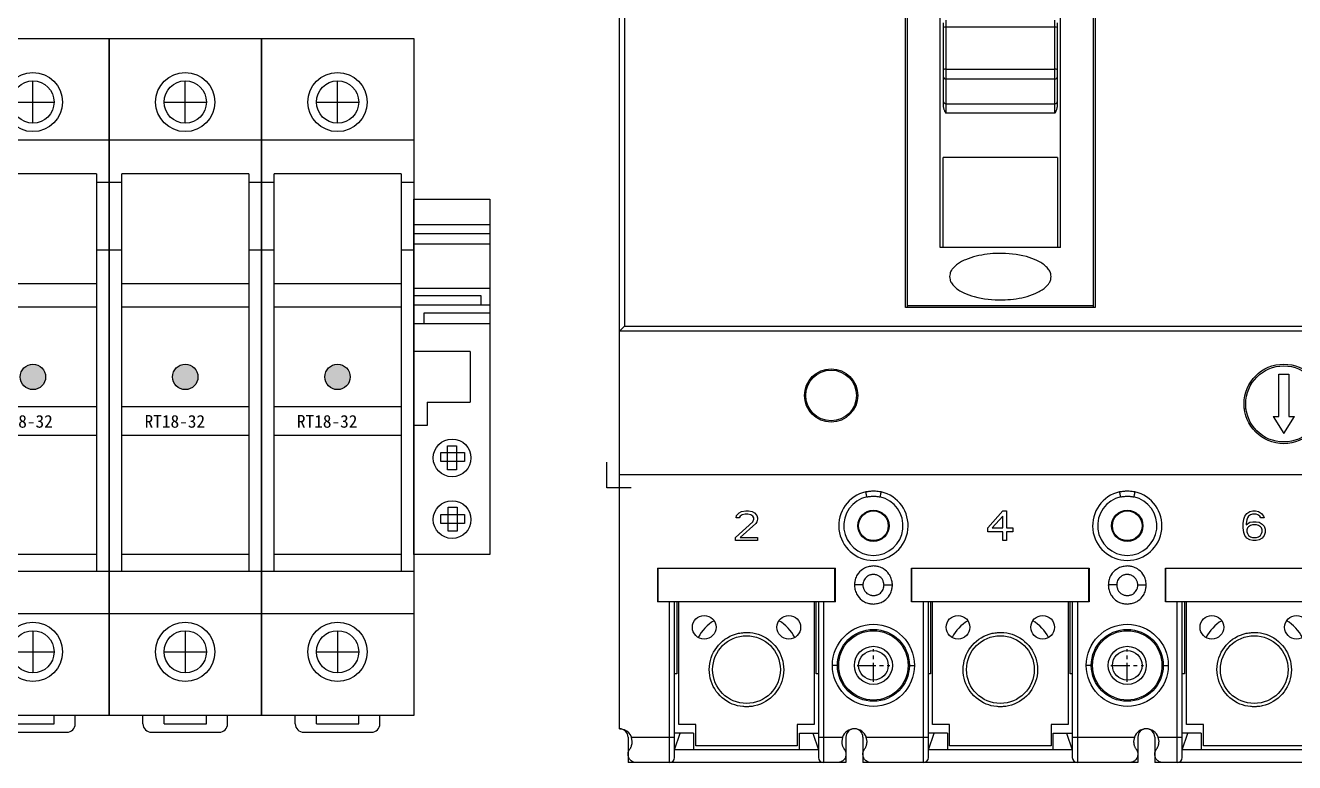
# Model space of a CAD drawing. Extents: x 1471623 to 1472223, y 398457 to 399857.
# Drawn here: x 1471773 to 1471923, y 399537.6 to 399624.7 of the extents above; entities that cross this region are included whole.
import ezdxf

# ---------------------------------------------------------------- set-up
doc = ezdxf.new("R2010")
doc.units = 0
doc.header["$MEASUREMENT"] = 0
doc.linetypes.add('CENTER', pattern=[2, 1.25, -0.25, 0.25, -0.25])
doc.layers.add('LY-JS-YQJ', color=7, linetype='Continuous')
doc.layers.add('LY-SJ-YQJ', color=7, linetype='Continuous')
doc.layers.add('LY-二次控制图', color=7, linetype='Continuous', lineweight=18)

# ---------------------------------------------------------------- blocks, each defined once
blk = doc.blocks.new('RT18保险 正视图')
at = {"layer": 'LY-JS-YQJ'}
blk.add_hatch(color=1, dxfattribs=at).paths.add_polyline_path([(1.5, -40, 1), (-1.5, -40, 1)])
for p, q in [((-9, -80), (-9, 0)), ((-9, 0), (9, 0)), ((9, 0), (9, -80)), ((0, -10.01), (0, -5.01)), ((-2.5, -7.51), (2.5, -7.51)), ((9, -12.01), (-9, -12.01)), ((7.5, -16), (-7.5, -16)), ((-7.5, -63), (-7.5, -16)), ((7.5, -16), (7.5, -63)), ((-7.5, -17), (-9, -17)), ((9, -17), (7.5, -17)), ((-7.5, -25), (-9, -25)), ((9, -25), (7.5, -25)), ((7.5, -29), (-7.5, -29)), ((7.5, -31.75), (-7.5, -31.75)), ((-7.5, -43.5), (7.5, -43.5)), ((-7.5, -46.9), (7.5, -46.9)), ((7.5, -61), (-7.5, -61)), ((9, -63), (-9, -63)), ((9, -67.99), (-9, -67.99)), ((0, -69.99), (0, -74.99)), ((-2.5, -72.49), (2.5, -72.49)), ((9, -80), (-9, -80)), ((-5, -81), (-5, -80)), ((-2.5, -81), (-2.5, -80)), ((-2.5, -81), (2.5, -81)), ((2.5, -81), (2.5, -80)), ((5, -81), (5, -80)), ((-4, -82), (4, -82))]:
    blk.add_line(p, q, dxfattribs=at)
for centre, radius in [((0, -7.51), 3.5), ((0, -7.51), 2.5), ((0, -72.49), 3.5), ((0, -72.49), 2.5)]:
    blk.add_circle(centre, radius, dxfattribs=at)
at = {"layer": 'LY-JS-YQJ', "color": 1}
blk.add_circle((0, -40), 1.5, dxfattribs=at)
at = {"layer": 'LY-JS-YQJ'}
for centre, start, end in [((-4, -81), 180, 270), ((4, -81), 270, 0)]:
    blk.add_arc(centre, 1, start, end, dxfattribs=at)
at = {"layer": 'LY-JS-YQJ', "insert": (-4.8, -44.5), "char_height": 1.5, "width": 12.3, "attachment_point": 1}
blk.add_mtext('RT18-32', dxfattribs=at)
blk = doc.blocks.new('RT18-32X-6A')
at = {"layer": 'LY-JS-YQJ'}
blk.add_blockref('RT18保险 正视图', (9, 80), dxfattribs=at)
blk = doc.blocks.new('端子堵头')
at = {"layer": 'LY-JS-YQJ'}
for p, q in [((0, 39.03), (9, 39.03)), ((0, 37.96), (9, 37.96)), ((0, 36.73), (9, 36.73)), ((0, 35), (0, 24)), ((9, 35), (9, 24)), ((9, 34.58), (9, 33.47)), ((0, 31.48), (9, 31.48)), ((7.97, 30.59), (0, 30.59)), ((7.97, 29.53), (7.97, 30.59)), ((0, 29.53), (9, 29.53)), ((1.25, 27.32), (1.25, 28.56)), ((1.25, 28.56), (9, 28.56)), ((0, 27.32), (9, 27.32)), ((6.66, 24), (0, 24)), ((6.66, 24), (6.66, 18)), ((1.59, 18), (1.59, 15.27)), ((1.59, 18), (6.66, 18)), ((1.59, 15.27), (0, 15.27))]:
    blk.add_line(p, q, dxfattribs=at)
for points in [[(0, 42), (9, 42), (9, 0), (0, 0)], [(3.2, 12.05), (6.01, 12.05), (6.01, 10.99), (3.2, 10.99)], [(5.06, 12.84), (5.06, 10.03), (3.99, 10.03), (3.99, 12.84)], [(3.2, 4.76), (6.01, 4.76), (6.01, 3.69), (3.2, 3.69)], [(5.13, 5.6), (5.13, 2.79), (4.06, 2.79), (4.06, 5.6)]]:
    blk.add_lwpolyline(points, close=True, dxfattribs=at)
for centre in [(4.54, 11.43), (4.54, 4.14)]:
    blk.add_circle(centre, 2.23, dxfattribs=at)
blk = doc.blocks.new('A$C426090bb')
at = {"layer": 'LY-二次控制图', "lineweight": -3}
for name, p in [('RT18-32X-6A', (9, -40)), ('RT18-32X-6A', (27, -40)), ('RT18-32X-6A', (45, -40)), ('RT18-32X-6A', (63, -40)), ('RT18-32X-6A', (81, -40)), ('端子堵头', (0, -21)), ('端子堵头', (99, -21))]:
    blk.add_blockref(name, p, dxfattribs=at)
blk = doc.blocks.new('A$Ca3bbfdd2')
at = {"color": 0, "linetype": 'ByBlock', "lineweight": -2}
for p, q in [((1.5, -116.5), (1.5, 30.5)), ((2.1, -15.1), (2.1, -68.9)), ((35.3, -66.7), (35.3, -17.8)), ((57.7, -17.8), (57.7, -66.7)), ((35.5, -18), (35.5, -66.7)), ((57.5, -66.7), (57.5, -18)), ((39.4, -59.6), (39.4, -26.15)), ((53.6, -59.6), (53.6, -26.15)), ((40.05, -32.75), (40.05, -43.73)), ((52.95, -43.73), (52.95, -32.75)), ((39.75, -33.05), (39.75, -42.92)), ((52.95, -33.57), (40.05, -33.57)), ((53.25, -42.92), (53.25, -33.05)), ((40.05, -38.54), (52.95, -38.54)), ((52.95, -39.7), (40.05, -39.7)), ((40.05, -42.62), (52.95, -42.62)), ((52.95, -43.73), (40.05, -43.73)), ((53.25, -48.98), (39.75, -48.98)), ((39.75, -59.6), (39.75, -48.98)), ((53.25, -48.98), (53.25, -59.6)), ((53.6, -59.6), (39.4, -59.6)), ((57.7, -66.7), (35.3, -66.7)), ((57.5, -66.5), (35.5, -66.5)), ((1.5, -69.5), (2.1, -68.9)), ((2.1, -68.9), (90.9, -68.9)), ((91.5, -69.5), (1.5, -69.5)), ((79.4, -79.6), (79.4, -74.6)), ((79.4, -74.6), (80.6, -74.6)), ((80.6, -74.6), (80.6, -79.6)), ((75.34, -78.68), (75.53, -78.65)), ((78.75, -79.6), (80, -81.6)), ((78.75, -79.6), (79.4, -79.6)), ((80, -81.6), (81.25, -79.6)), ((80.6, -79.6), (81.25, -79.6)), ((91.5, -86.5), (1.5, -86.5)), ((15.26, -91.57), (15.33, -91.28)), ((15.33, -91.28), (15.62, -90.98)), ((15.62, -90.98), (15.92, -90.83)), ((15.77, -91.35), (15.62, -91.57)), ((15.99, -91.2), (15.77, -91.35)), ((15.92, -90.83), (16.43, -90.75)), ((16.35, -91.13), (15.99, -91.2)), ((16.65, -91.13), (16.35, -91.13)), ((16.43, -90.75), (16.72, -90.75)), ((17.01, -91.2), (16.65, -91.13)), ((16.72, -90.75), (17.16, -90.83)), ((17.23, -91.35), (17.01, -91.2)), ((17.16, -90.83), (17.45, -90.98)), ((17.37, -91.57), (17.23, -91.35)), ((17.45, -90.98), (17.74, -91.28)), ((17.74, -91.28), (17.81, -91.57)), ((45.04, -92.76), (46.79, -90.75)), ((46.79, -91.35), (45.55, -92.76)), ((46.79, -90.75), (47.23, -90.75)), ((46.79, -92.76), (46.79, -91.35)), ((47.23, -90.75), (47.23, -92.76)), ((75.26, -91.72), (75.41, -91.35)), ((75.41, -91.35), (75.62, -91.05)), ((75.62, -91.05), (75.99, -90.83)), ((75.84, -91.35), (75.7, -91.57)), ((76.06, -91.2), (75.84, -91.35)), ((75.99, -90.83), (76.35, -90.75)), ((76.28, -91.13), (76.06, -91.2)), ((76.72, -91.13), (76.28, -91.13)), ((76.35, -90.75), (76.65, -90.75)), ((76.65, -90.75), (77.01, -90.83)), ((76.94, -91.2), (76.72, -91.13)), ((77.16, -91.35), (76.94, -91.2)), ((77.01, -90.83), (77.37, -91.05)), ((77.3, -91.57), (77.16, -91.35)), ((77.37, -91.05), (77.59, -91.35)), ((77.59, -91.35), (77.67, -91.57)), ((15.19, -93.88), (17.23, -92.02)), ((15.62, -91.57), (15.26, -91.57)), ((17.59, -92.24), (15.77, -93.88)), ((17.23, -92.02), (17.37, -91.72)), ((17.37, -91.72), (17.37, -91.57)), ((17.74, -92.02), (17.59, -92.24)), ((17.81, -91.72), (17.74, -92.02)), ((17.81, -91.57), (17.81, -91.72)), ((45.04, -93.21), (45.04, -92.76)), ((45.55, -92.76), (46.79, -92.76)), ((47.23, -92.76), (47.96, -92.76)), ((47.96, -92.76), (47.96, -93.21)), ((75.19, -92.24), (75.26, -91.72)), ((75.19, -92.76), (75.19, -92.24)), ((75.26, -93.29), (75.19, -92.76)), ((75.62, -91.8), (75.55, -92.24)), ((75.55, -92.39), (75.99, -92.09)), ((75.55, -92.24), (75.55, -92.39)), ((75.7, -91.57), (75.62, -91.8)), ((75.7, -92.76), (75.62, -92.99)), ((75.62, -92.99), (75.62, -93.21)), ((75.84, -92.62), (75.7, -92.76)), ((76.06, -92.47), (75.84, -92.62)), ((75.99, -92.09), (76.35, -92.02)), ((76.28, -92.39), (76.06, -92.47)), ((76.79, -92.39), (76.28, -92.39)), ((76.35, -92.02), (76.72, -92.02)), ((76.72, -92.02), (77.08, -92.09)), ((77.01, -92.47), (76.79, -92.39)), ((77.23, -92.62), (77.01, -92.47)), ((77.08, -92.09), (77.45, -92.32)), ((77.37, -92.76), (77.23, -92.62)), ((77.67, -91.57), (77.3, -91.57)), ((77.45, -92.99), (77.37, -92.76)), ((77.45, -92.32), (77.67, -92.54)), ((77.45, -93.21), (77.45, -92.99)), ((77.67, -92.54), (77.81, -92.91)), ((77.81, -92.91), (77.81, -93.29)), ((15.19, -94.25), (15.19, -93.88)), ((17.81, -94.25), (15.19, -94.25)), ((15.77, -93.88), (17.81, -93.88)), ((17.81, -93.88), (17.81, -94.25)), ((46.79, -93.21), (45.04, -93.21)), ((46.79, -94.25), (46.79, -93.21)), ((47.23, -94.25), (46.79, -94.25)), ((47.23, -93.21), (47.23, -94.25)), ((47.96, -93.21), (47.23, -93.21)), ((75.41, -93.66), (75.26, -93.29)), ((75.62, -93.96), (75.41, -93.66)), ((75.62, -93.21), (75.7, -93.43)), ((75.99, -94.18), (75.62, -93.96)), ((75.7, -93.43), (75.84, -93.66)), ((75.84, -93.66), (76.06, -93.81)), ((76.35, -94.25), (75.99, -94.18)), ((76.06, -93.81), (76.28, -93.88)), ((76.28, -93.88), (76.79, -93.88)), ((76.72, -94.25), (76.35, -94.25)), ((77.08, -94.18), (76.72, -94.25)), ((76.79, -93.88), (77.01, -93.81)), ((77.01, -93.81), (77.23, -93.66)), ((77.45, -93.96), (77.08, -94.18)), ((77.23, -93.66), (77.37, -93.43)), ((77.37, -93.43), (77.45, -93.21)), ((77.67, -93.66), (77.45, -93.96)), ((77.81, -93.29), (77.67, -93.66)), ((6, -97.5), (6, -101.5)), ((6, -97.5), (27, -97.5)), ((6.05, -101.5), (6.05, -97.5)), ((26.95, -101.5), (26.95, -97.5)), ((27, -101.5), (27, -97.5)), ((36, -101.5), (36, -97.5)), ((36, -97.5), (57, -97.5)), ((36.05, -101.5), (36.05, -97.5)), ((56.95, -101.5), (56.95, -97.5)), ((57, -97.5), (57, -101.5)), ((66, -101.5), (66, -97.5)), ((66, -97.5), (87, -97.5)), ((66.05, -101.5), (66.05, -97.5)), ((6, -99), (6.05, -99)), ((26.95, -99), (27, -99)), ((30.25, -99.5), (29.25, -99.5)), ((32.75, -99.5), (33.75, -99.5)), ((36.05, -99), (36, -99)), ((57, -99), (56.95, -99)), ((60.25, -99.5), (59.25, -99.5)), ((62.75, -99.5), (63.75, -99.5)), ((66, -99), (66.05, -99)), ((27, -101.5), (6, -101.5)), ((7.4, -120.5), (7.4, -101.5)), ((8, -119.9), (8, -101.5)), ((8.25, -101.5), (8.25, -110)), ((8.5, -116), (8.5, -101.5)), ((24.5, -101.5), (24.5, -116)), ((24.75, -110), (24.75, -101.5)), ((25, -101.5), (25, -119.9)), ((25.6, -101.5), (25.6, -120.5)), ((57, -101.5), (36, -101.5)), ((37.4, -120.5), (37.4, -101.5)), ((38, -119.9), (38, -101.5)), ((38.25, -101.5), (38.25, -110)), ((38.5, -116), (38.5, -101.5)), ((54.5, -101.5), (54.5, -116)), ((54.75, -110), (54.75, -101.5)), ((55, -101.5), (55, -119.9)), ((55.6, -101.5), (55.6, -120.5)), ((87, -101.5), (66, -101.5)), ((67.4, -120.5), (67.4, -101.5)), ((68, -119.9), (68, -101.5)), ((68.25, -101.5), (68.25, -110)), ((68.5, -116), (68.5, -101.5)), ((27.25, -109), (26.65, -109)), ((35.75, -109), (36.35, -109)), ((57.25, -109), (56.65, -109)), ((65.75, -109), (66.35, -109)), ((8.25, -110), (8, -110)), ((25, -110), (24.75, -110)), ((38.25, -110), (38, -110)), ((55, -110), (54.75, -110)), ((68.25, -110), (68, -110)), ((10.5, -116), (8.5, -116)), ((10.5, -118.5), (10.5, -116)), ((22.5, -116), (22.5, -118.5)), ((24.5, -116), (22.5, -116)), ((40.5, -116), (38.5, -116)), ((40.5, -118.5), (40.5, -116)), ((52.5, -116), (52.5, -118.5)), ((54.5, -116), (52.5, -116)), ((70.5, -116), (68.5, -116)), ((70.5, -118.5), (70.5, -116)), ((2.5, -117.5), (2.5, -120.5)), ((3, -118), (2.91, -117.5)), ((2.91, -117.5), (8, -117.5)), ((10.25, -117), (8, -117)), ((8, -119), (8.67, -117)), ((10.25, -117), (10.25, -119)), ((22.75, -117), (25, -117)), ((22.75, -119), (22.75, -117)), ((24.33, -117), (25, -119)), ((25, -117.5), (27.84, -117.5)), ((27.84, -117.5), (27.75, -118)), ((28.25, -117.5), (28.25, -120.5)), ((30.25, -117.5), (30.25, -120.5)), ((30.75, -118), (30.66, -117.5)), ((30.66, -117.5), (38, -117.5)), ((40.25, -117), (38, -117)), ((38, -119), (38.67, -117)), ((40.25, -117), (40.25, -119)), ((52.75, -119), (52.75, -117)), ((52.75, -117), (55, -117)), ((54.33, -117), (55, -119)), ((55, -117.5), (62.34, -117.5)), ((62.34, -117.5), (62.25, -118)), ((62.75, -117.5), (62.75, -120.5)), ((64.75, -117.5), (64.75, -120.5)), ((65.25, -118), (65.16, -117.5)), ((65.16, -117.5), (68, -117.5)), ((70.25, -117), (68, -117)), ((68, -119), (68.67, -117)), ((70.25, -117), (70.25, -119)), ((25, -119), (8, -119)), ((22.5, -118.5), (10.5, -118.5)), ((55, -119), (38, -119)), ((52.5, -118.5), (40.5, -118.5)), ((85, -119), (68, -119)), ((82.5, -118.5), (70.5, -118.5)), ((28.25, -120.5), (2.5, -120.5)), ((7.5, -120.5), (7.5, -120.5)), ((7.5, -120.5), (7.5, -120.5)), ((25.5, -120.5), (25.5, -120.5)), ((25.5, -120.5), (25.5, -120.5)), ((62.75, -120.5), (30.25, -120.5)), ((37.5, -120.5), (37.5, -120.5)), ((37.5, -120.5), (37.5, -120.5)), ((55.5, -120.5), (55.5, -120.5)), ((55.5, -120.5), (55.5, -120.5)), ((90.5, -120.5), (64.75, -120.5)), ((67.5, -120.5), (67.5, -120.5)), ((67.5, -120.5), (67.5, -120.5))]:
    blk.add_line(p, q, dxfattribs=at)
at = {"color": 1, "linetype": 'CENTER', "ltscale": 1.778}
for p, q in [((31.5, -110.93), (31.5, -107.08)), ((61.5, -110.93), (61.5, -107.08)), ((29.57, -109), (33.42, -109)), ((59.57, -109), (63.42, -109))]:
    blk.add_line(p, q, dxfattribs=at)
at = {"color": 0, "linetype": 'ByBlock', "lineweight": -2}
for points in [[(39.75, -42.92, 0.004684), (39.77, -43.05, 0.011358), (39.79, -43.16, 0.023271), (39.83, -43.29, 0.026259), (39.88, -43.42, 0.017615), (39.94, -43.54, 0.004561), (39.97, -43.59, 0.005172), (40.02, -43.68, 0.00129), (40.05, -43.73)], [(52.95, -43.73, 0.002582), (53.01, -43.64, 0.013712), (53.09, -43.49, 0.020508), (53.14, -43.37, 0.033053), (53.19, -43.21, 0.014634), (53.22, -43.11, 0.006845), (53.23, -43.03, 0.003198), (53.25, -42.92)], [(52.5, -63.05, 0.025523), (52.45, -62.72, 0.089607), (52.28, -62.31, 0.061233), (51.93, -61.88, 0.048495), (51.41, -61.47, 0.034546), (50.83, -61.15, 0.044097), (49.58, -60.69, 0.069945), (46.28, -60.31, 0.05583), (43.64, -60.64, 0.041461), (42.38, -61.06, 0.028712), (41.78, -61.35, 0.081107), (40.92, -62.05, 0.040581), (40.72, -62.31, 0.089511), (40.55, -62.72, 0.025509), (40.5, -63.05)], [(40.5, -63.05, 0.025523), (40.55, -63.39, 0.089607), (40.72, -63.79, 0.061234), (41.07, -64.22, 0.048494), (41.59, -64.64, 0.034546), (42.17, -64.96, 0.044097), (43.42, -65.42, 0.069945), (46.72, -65.8, 0.05583), (49.36, -65.47, 0.041461), (50.62, -65.05, 0.028712), (51.22, -64.75, 0.081107), (52.08, -64.06, 0.040581), (52.28, -63.79, 0.089511), (52.45, -63.39, 0.025509), (52.5, -63.05)], [(32.4, -88.5, 0.004942), (32.06, -88.46, 0.013436), (31.73, -88.43, 0.029366), (31.28, -88.43, 0.009936), (31.05, -88.45, 0.005927), (30.82, -88.48, 0.003286), (30.6, -88.5)], [(62.4, -88.5, 0.004927), (62.06, -88.46, 0.013397), (61.72, -88.43, 0.029375), (61.27, -88.43, 0.009971), (61.05, -88.45, 0.005947), (60.82, -88.48, 0.003297), (60.6, -88.5)], [(30.73, -89.09, -0.002261), (30.92, -89.06, -0.009008), (31.16, -89.03, -0.01632), (31.41, -89.01, -0.038101), (31.79, -89.02, -0.011683), (31.98, -89.04, -0.005789), (32.17, -89.07, -0.001444), (32.27, -89.09)], [(60.73, -89.09, -0.002261), (60.92, -89.06, -0.009008), (61.16, -89.03, -0.016321), (61.41, -89.01, -0.038103), (61.79, -89.02, -0.011683), (61.98, -89.04, -0.005789), (62.17, -89.07, -0.001444), (62.27, -89.09)], [(31.5, -97.25, 0.0038), (31.28, -97.28, 0.01524), (31.01, -97.32, 0.027878), (30.74, -97.39, 0.080144), (30.21, -97.66, 0.093185), (29.59, -98.3, 0.081456), (29.36, -98.85, 0.019574), (29.31, -99.06, 0.011536), (29.28, -99.28, 0.0038), (29.25, -99.5)], [(33.75, -99.5, 0.0038), (33.72, -99.28, 0.01524), (33.68, -99.01, 0.027878), (33.61, -98.75, 0.080144), (33.34, -98.21, 0.093184), (32.7, -97.6, 0.081457), (32.15, -97.36, 0.019574), (31.94, -97.31, 0.011536), (31.72, -97.28, 0.0038), (31.5, -97.25)], [(61.5, -97.25, 0.0038), (61.28, -97.28, 0.01524), (61.01, -97.32, 0.027878), (60.74, -97.39, 0.080144), (60.21, -97.66, 0.093184), (59.59, -98.3, 0.081457), (59.36, -98.85, 0.019574), (59.31, -99.06, 0.011536), (59.28, -99.28, 0.0038), (59.25, -99.5)], [(63.75, -99.5, 0.0038), (63.72, -99.28, 0.01524), (63.68, -99.01, 0.027878), (63.61, -98.75, 0.080144), (63.34, -98.21, 0.093185), (62.7, -97.6, 0.081457), (62.15, -97.36, 0.019574), (61.94, -97.31, 0.011536), (61.72, -97.28, 0.0038), (61.5, -97.25)], [(31.5, -98.25, 0.0038), (31.38, -98.27, 0.01524), (31.23, -98.29, 0.027878), (31.08, -98.33, 0.080145), (30.78, -98.48, 0.093181), (30.44, -98.84, 0.081459), (30.31, -99.14, 0.019575), (30.28, -99.26, 0.011536), (30.26, -99.38, 0.0038), (30.25, -99.5)], [(32.75, -99.5, 0.0038), (32.74, -99.38, 0.015241), (32.71, -99.23, 0.027879), (32.67, -99.08, 0.080145), (32.52, -98.78, 0.093181), (32.17, -98.45, 0.081458), (31.86, -98.31, 0.019574), (31.74, -98.29, 0.011536), (31.62, -98.27, 0.0038), (31.5, -98.25)], [(61.5, -98.25, 0.0038), (61.38, -98.27, 0.015241), (61.23, -98.29, 0.027878), (61.08, -98.33, 0.080145), (60.78, -98.48, 0.093181), (60.44, -98.84, 0.081458), (60.31, -99.14, 0.019575), (60.28, -99.26, 0.011536), (60.26, -99.38, 0.0038), (60.25, -99.5)], [(62.75, -99.5, 0.0038), (62.74, -99.38, 0.015241), (62.71, -99.23, 0.027879), (62.67, -99.08, 0.080146), (62.52, -98.78, 0.093181), (62.17, -98.45, 0.081457), (61.86, -98.31, 0.019574), (61.74, -98.29, 0.011536), (61.62, -98.27, 0.0038), (61.5, -98.25)], [(29.25, -99.5, 0.0038), (29.28, -99.72, 0.01524), (29.32, -100, 0.027878), (29.39, -100.26, 0.080145), (29.66, -100.8, 0.093183), (30.3, -101.41, 0.081459), (30.85, -101.65, 0.019575), (31.06, -101.69, 0.011536), (31.28, -101.73, 0.0038), (31.5, -101.75)], [(30.25, -99.5, 0.0038), (30.26, -99.63, 0.015241), (30.29, -99.78, 0.027879), (30.33, -99.93, 0.080146), (30.48, -100.22, 0.093182), (30.83, -100.56, 0.081458), (31.14, -100.7, 0.019574), (31.26, -100.72, 0.011536), (31.38, -100.74, 0.0038), (31.5, -100.75)], [(31.5, -100.75, 0.0038), (31.62, -100.74, 0.015241), (31.77, -100.72, 0.027878), (31.92, -100.68, 0.080145), (32.22, -100.53, 0.093181), (32.56, -100.17, 0.081459), (32.69, -99.87, 0.019575), (32.72, -99.75, 0.011536), (32.74, -99.63, 0.0038), (32.75, -99.5)], [(31.5, -101.75, 0.0038), (31.72, -101.73, 0.015241), (31.99, -101.68, 0.027879), (32.26, -101.62, 0.080146), (32.79, -101.35, 0.093181), (33.41, -100.71, 0.081458), (33.64, -100.16, 0.019574), (33.69, -99.94, 0.011536), (33.72, -99.72, 0.0038), (33.75, -99.5)], [(59.25, -99.5, 0.0038), (59.28, -99.72, 0.015241), (59.32, -100, 0.027878), (59.39, -100.26, 0.080145), (59.66, -100.8, 0.093181), (60.3, -101.41, 0.081459), (60.85, -101.65, 0.019575), (61.06, -101.69, 0.011536), (61.28, -101.73, 0.0038), (61.5, -101.75)], [(60.25, -99.5, 0.0038), (60.26, -99.63, 0.015241), (60.29, -99.78, 0.027879), (60.33, -99.93, 0.080146), (60.48, -100.22, 0.093181), (60.83, -100.56, 0.081458), (61.14, -100.7, 0.019574), (61.26, -100.72, 0.011536), (61.38, -100.74, 0.0038), (61.5, -100.75)], [(61.5, -100.75, 0.0038), (61.62, -100.74, 0.015241), (61.77, -100.72, 0.027878), (61.92, -100.68, 0.080145), (62.22, -100.53, 0.093182), (62.56, -100.17, 0.081459), (62.69, -99.87, 0.019575), (62.72, -99.75, 0.011536), (62.74, -99.63, 0.0038), (62.75, -99.5)], [(61.5, -101.75, 0.0038), (61.72, -101.73, 0.015241), (61.99, -101.68, 0.027879), (62.26, -101.62, 0.080146), (62.79, -101.35, 0.093182), (63.41, -100.71, 0.081457), (63.64, -100.16, 0.019574), (63.69, -99.94, 0.011536), (63.72, -99.72, 0.0038), (63.75, -99.5)], [(16.5, -113.9, -0.007746), (16.07, -113.87, -0.082776), (14.82, -113.57, -0.732055), (15.54, -105.21, -0.022015), (15.85, -105.16, -0.015545), (16.28, -105.12, -0.003875), (16.5, -105.1)], [(16.5, -105.1, -0.007745), (16.93, -105.13, -0.082773), (18.18, -105.44, -0.732054), (17.46, -113.8, -0.022017), (17.15, -113.85, -0.015547), (16.72, -113.89, -0.003875), (16.5, -113.9)], [(46.5, -113.9, -0.007746), (46.07, -113.87, -0.082776), (44.82, -113.57, -0.732055), (45.54, -105.21, -0.022015), (45.85, -105.16, -0.015545), (46.28, -105.12, -0.003875), (46.5, -105.1)], [(46.5, -105.1, -0.007745), (46.93, -105.13, -0.082773), (48.18, -105.44, -0.732054), (47.46, -113.8, -0.022017), (47.15, -113.85, -0.015547), (46.72, -113.89, -0.003875), (46.5, -113.9)], [(76.5, -113.9, -0.007746), (76.07, -113.87, -0.082776), (74.82, -113.57, -0.732055), (75.54, -105.21, -0.022015), (75.85, -105.16, -0.015545), (76.28, -105.12, -0.003875), (76.5, -105.1)], [(76.5, -105.1, -0.007745), (76.93, -105.13, -0.082773), (78.18, -105.44, -0.732054), (77.46, -113.8, -0.022017), (77.15, -113.85, -0.015547), (76.72, -113.89, -0.003875), (76.5, -113.9)], [(1.5, -116.5, -0.05945), (1.85, -116.55, -0.032462), (2.02, -116.6, -0.006043), (2.07, -116.62, -0.001503), (2.1, -116.63)], [(2.7, -118.9, 0.005289), (2.78, -118.78, 0.012799), (2.84, -118.68, 0.02025), (2.89, -118.57, 0.049252), (2.95, -118.37, 0.015272), (2.97, -118.28, 0.010668), (2.98, -118.19, 0.004543), (2.99, -118.13, 0.003589), (3, -118)], [(27.75, -118, 0.00356), (27.76, -118.13, 0.010893), (27.78, -118.25, 0.013058), (27.79, -118.34, 0.017777), (27.81, -118.43, 0.035545), (27.86, -118.57, 0.020393), (27.91, -118.68, 0.01534), (27.99, -118.8, 0.003651), (28.05, -118.9)], [(30.45, -118.9, 0.00531), (30.53, -118.78, 0.012849), (30.59, -118.68, 0.020328), (30.64, -118.57, 0.049276), (30.7, -118.37, 0.015203), (30.72, -118.28, 0.01062), (30.73, -118.19, 0.004523), (30.74, -118.13, 0.003573), (30.75, -118)], [(62.25, -118, 0.00356), (62.26, -118.13, 0.010893), (62.28, -118.25, 0.013058), (62.29, -118.34, 0.017777), (62.31, -118.43, 0.035545), (62.36, -118.57, 0.020393), (62.41, -118.68, 0.01534), (62.49, -118.8, 0.003651), (62.55, -118.9)], [(64.95, -118.9, 0.00531), (65.03, -118.78, 0.012849), (65.09, -118.68, 0.020327), (65.14, -118.57, 0.049275), (65.2, -118.37, 0.015203), (65.22, -118.28, 0.01062), (65.23, -118.19, 0.004523), (65.24, -118.13, 0.003573), (65.25, -118)], [(2.5, -119.5, -0.004077), (2.51, -119.43, -0.012159), (2.51, -119.35, -0.019908), (2.53, -119.28, -0.049002), (2.57, -119.15, -0.015844), (2.59, -119.09, -0.013586), (2.63, -119.02, -0.00409), (2.65, -118.98, -0.00321), (2.7, -118.9)], [(3.5, -120.5, -0.007073), (3.37, -120.49, -0.011386), (3.29, -120.47, -0.040009), (3.12, -120.43, -0.079544), (2.89, -120.29, -0.070958), (2.67, -120.07, -0.092679), (2.55, -119.8, -0.017606), (2.53, -119.71, -0.010841), (2.52, -119.62, -0.004893), (2.5, -119.5)], [(28.25, -119.5, -0.004891), (28.23, -119.62, -0.015374), (28.22, -119.74, -0.019176), (28.19, -119.83, -0.091264), (28.07, -120.09, -0.081813), (27.81, -120.34, -0.080902), (27.57, -120.45, -0.014638), (27.51, -120.46, -0.01426), (27.42, -120.48, -0.008505), (27.34, -120.49, -0.004713), (27.25, -120.5)], [(28.05, -118.9, -0.00469), (28.11, -119, -0.011726), (28.15, -119.07, -0.013647), (28.17, -119.13, -0.018663), (28.2, -119.19, -0.034595), (28.22, -119.28, -0.019908), (28.24, -119.35, -0.012159), (28.24, -119.43, -0.004077), (28.25, -119.5)], [(30.25, -119.5, -0.004077), (30.26, -119.43, -0.01216), (30.26, -119.35, -0.019909), (30.28, -119.28, -0.049003), (30.32, -119.15, -0.015845), (30.34, -119.09, -0.013587), (30.38, -119.02, -0.00409), (30.4, -118.98, -0.00321), (30.45, -118.9)], [(31.25, -120.5, -0.007073), (31.12, -120.49, -0.011386), (31.04, -120.47, -0.040009), (30.87, -120.43, -0.079545), (30.64, -120.29, -0.070959), (30.42, -120.07, -0.092677), (30.3, -119.8, -0.017606), (30.28, -119.71, -0.01084), (30.27, -119.62, -0.004893), (30.25, -119.5)], [(62.75, -119.5, -0.004891), (62.73, -119.62, -0.015374), (62.72, -119.74, -0.019177), (62.69, -119.83, -0.091265), (62.57, -120.09, -0.081813), (62.31, -120.34, -0.080903), (62.07, -120.45, -0.014638), (62.01, -120.46, -0.01426), (61.92, -120.48, -0.008505), (61.84, -120.49, -0.004713), (61.75, -120.5)], [(62.55, -118.9, -0.00469), (62.61, -119, -0.011726), (62.65, -119.07, -0.013647), (62.67, -119.13, -0.018663), (62.7, -119.19, -0.034596), (62.72, -119.28, -0.019909), (62.74, -119.35, -0.012159), (62.74, -119.43, -0.004077), (62.75, -119.5)], [(64.75, -119.5, -0.004077), (64.76, -119.43, -0.012159), (64.76, -119.35, -0.019908), (64.78, -119.28, -0.049002), (64.82, -119.15, -0.015844), (64.84, -119.09, -0.013586), (64.88, -119.02, -0.00409), (64.9, -118.98, -0.00321), (64.95, -118.9)], [(65.75, -120.5, -0.007073), (65.62, -120.49, -0.011386), (65.54, -120.47, -0.040009), (65.37, -120.43, -0.079544), (65.14, -120.29, -0.07096), (64.92, -120.07, -0.092677), (64.8, -119.8, -0.017606), (64.78, -119.71, -0.01084), (64.77, -119.62, -0.004893), (64.75, -119.5)]]:
    blk.add_lwpolyline(points, format="xyb", dxfattribs=at)
at = {"color": 0, "linetype": 'ByBlock', "lineweight": -2, "flags": 128}
for points in [[(30.73, -89.09), (30.73, -89.08), (30.72, -89.04), (30.71, -88.99), (30.69, -88.92), (30.67, -88.83), (30.65, -88.73), (30.63, -88.62), (30.6, -88.5)], [(32.4, -88.5), (32.37, -88.62), (32.35, -88.73), (32.33, -88.83), (32.31, -88.92), (32.29, -88.99), (32.28, -89.04), (32.27, -89.08), (32.27, -89.09)], [(60.73, -89.09), (60.73, -89.08), (60.72, -89.04), (60.71, -88.99), (60.69, -88.92), (60.67, -88.83), (60.65, -88.73), (60.63, -88.62), (60.6, -88.5)], [(62.4, -88.5), (62.37, -88.62), (62.35, -88.73), (62.33, -88.83), (62.31, -88.92), (62.29, -88.99), (62.28, -89.04), (62.27, -89.08), (62.27, -89.09)]]:
    blk.add_lwpolyline(points, dxfattribs=at)
at = {"color": 0, "linetype": 'ByBlock', "lineweight": -2}
for centre, radius in [((80, -78.1), 4.7), ((26.5, -77.1), 3.15), ((26.5, -77.1), 3), ((80, -78.1), 4.5), ((31.5, -92.5), 1.85), ((31.5, -92.5), 1.75), ((61.5, -92.5), 1.85), ((61.5, -92.5), 1.75), ((11.5, -104.5), 1.4), ((21.5, -104.5), 1.4), ((41.5, -104.5), 1.4), ((51.5, -104.5), 1.4), ((71.5, -104.5), 1.4), ((81.5, -104.5), 1.4), ((31.5, -109), 4.85), ((31.5, -109), 4.25), ((31.5, -109), 4.1), ((61.5, -109), 4.85), ((61.5, -109), 4.25), ((61.5, -109), 4.1), ((16.5, -109.5), 4), ((46.5, -109.5), 4), ((76.5, -109.5), 4), ((31.5, -109), 2.25), ((61.5, -109), 2.25)]:
    blk.add_circle(centre, radius, dxfattribs=at)
for centre, radius, start, end in [((39.98, -34.02), 0.458, 80.888, 119.7961), ((53.02, -34.02), 0.458, 60.2039, 99.112), ((39.98, -39), 0.458, 80.8878, 119.7964), ((53.02, -39), 0.458, 60.2036, 99.1122), ((40.05, -39.41), 0.297, 180.6798, 270.664), ((52.95, -39.41), 0.297, 269.336, 359.3202), ((40.05, -42.32), 0.297, 180.6798, 270.6641), ((52.95, -42.32), 0.297, 269.3359, 359.3202), ((31.5, -92.5), 4.1, 102.6804, 77.3196), ((31.5, -92.5), 3.5, 102.6804, 77.3196), ((61.5, -92.5), 4.1, 102.6804, 77.3196), ((61.5, -92.5), 3.5, 102.6804, 77.3196), ((15.25, -108), 5, 121.1538, 152.7961), ((17.75, -108), 5, 27.2039, 58.8462), ((45.25, -108), 5, 121.1538, 152.7961), ((47.75, -108), 5, 27.2039, 58.8462), ((75.25, -108), 5, 121.1538, 152.7961), ((77.75, -108), 5, 27.2039, 58.8462), ((1.5, -117.5), 1, 0, 90), ((1.5, -118), 1.5, 19.4712, 66.4218), ((29.25, -118), 1.5, 19.4712, 160.5288), ((29.25, -117.5), 1, 0, 180), ((63.75, -118), 1.5, 19.4712, 160.5288), ((63.75, -117.5), 1, 0, 180), ((7.4, -119.9), 0.6, 270, 0), ((25.6, -119.9), 0.6, 180, 270), ((37.4, -119.9), 0.6, 270, 0), ((55.6, -119.9), 0.6, 180, 270), ((67.4, -119.9), 0.6, 270, 0)]:
    blk.add_arc(centre, radius, start, end, dxfattribs=at)
at = {"layer": 'LY-SJ-YQJ', "color": 1}
for p, q in [((0, -88), (0, -85)), ((2.85, -88), (0, -88))]:
    blk.add_line(p, q, dxfattribs=at)
blk = doc.blocks.new('MB50-100-3p2024.1')
at = {"color": 6}
for centre in [(29.4, -67), (59.4, -67)]:
    blk.add_circle(centre, 1.75, dxfattribs=at)
at = {"color": 0}
blk.add_blockref('A$Ca3bbfdd2', (-2.1, 42), dxfattribs=at)

msp = doc.modelspace()

# ---------------------------------------------------------------- block references
at = {"color": 6}
for name, p in [('MB50-100-3p2024.1', (1471843.84, 399616.07)), ('A$C426090bb', (1471719.91, 399583.16))]:
    msp.add_blockref(name, p, dxfattribs=at)

doc.saveas('drawing.dxf')
